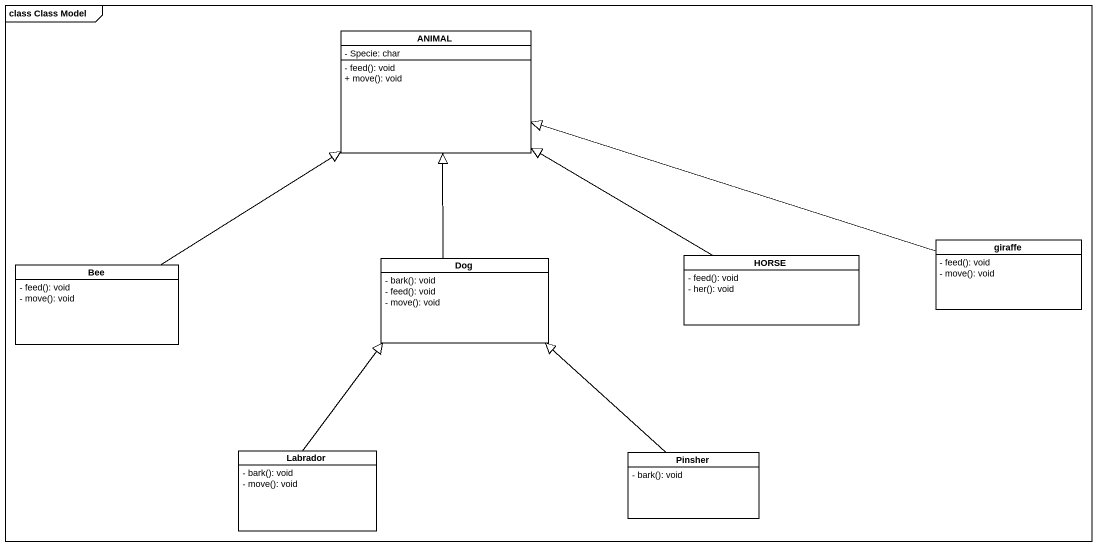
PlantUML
@startuml
mainframe class Class Model
hide circle
hide empty members
skinparam classAttributeIconSize 0
class ANIMAL {
  - Specie: char
  - feed(): void
  + move(): void
}
class Bee {
  - feed(): void
  - move(): void
}
class Dog {
  - bark(): void
  - feed(): void
  - move(): void
}
class HORSE {
  - feed(): void
  - her(): void
}
class giraffe {
  - feed(): void
  - move(): void
}
class Labrador {
  - bark(): void
  - move(): void
}
class Pinsher {
  - bark(): void
}
Bee -up-|> ANIMAL
Dog -up-|> ANIMAL
HORSE -left-|> ANIMAL
giraffe -left-|> ANIMAL
Labrador -up-|> Dog
Pinsher -up-|> Dog
@enduml
